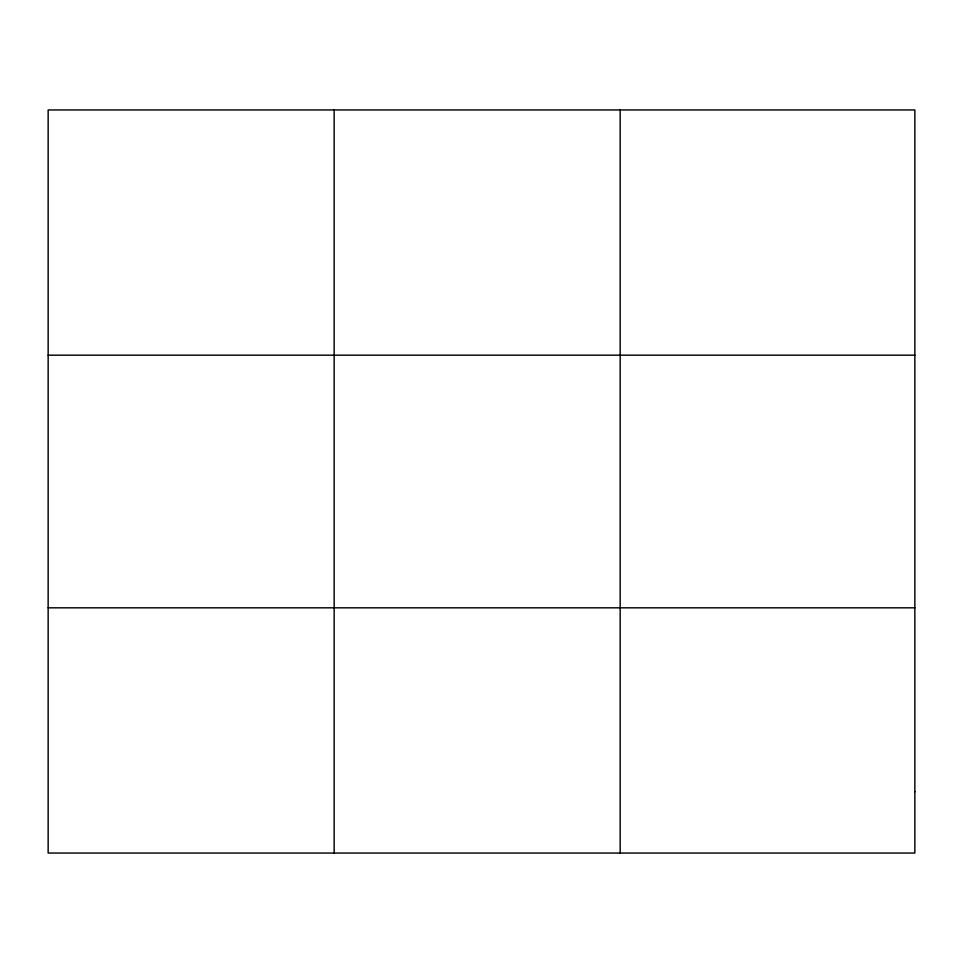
<?xml version="1.0" encoding="UTF-8"?>
<svg xmlns="http://www.w3.org/2000/svg" width="963" height="963" viewBox="0 0 963 963"><rect width="100%" height="100%" fill="white"/><g stroke="black" fill="none" stroke-linecap="round" stroke-linejoin="round"><path stroke-width="1.44" d="M334.161 109.951L334.161 853.049M620.172 109.951L620.172 853.049M48.15 355.178L914.85 355.178M48.15 607.822L914.85 607.822M914.85 791.742L914.85 853.049L48.15 853.049L48.15 109.951L914.85 109.951L914.85 791.742"/></g></svg>
